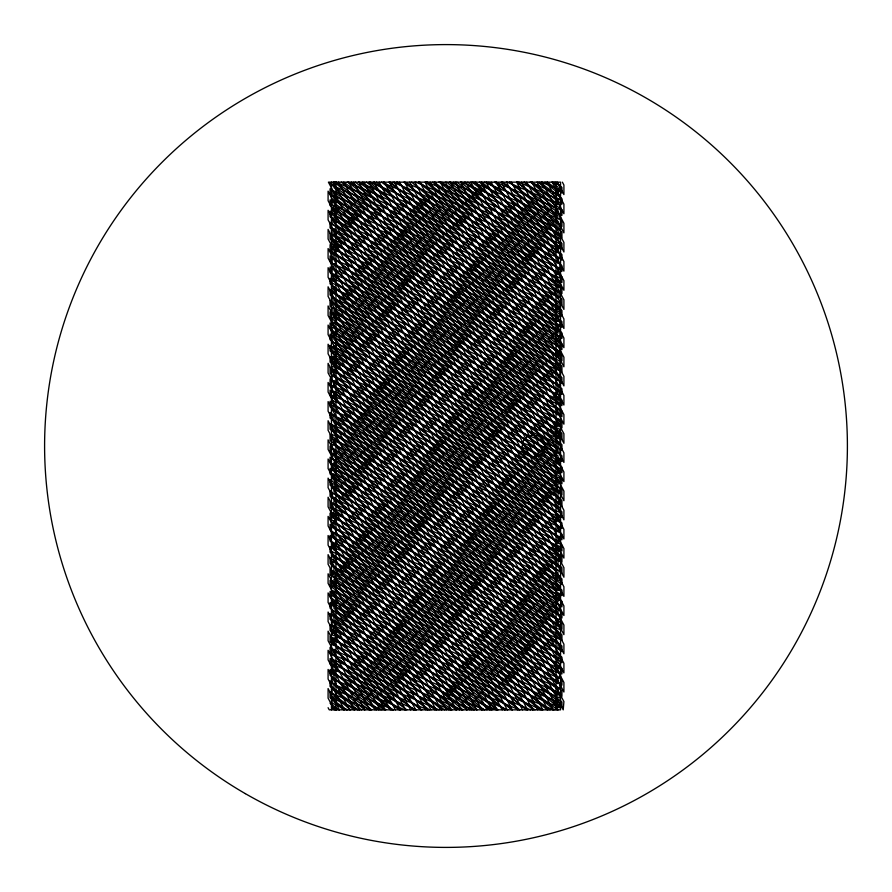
<?xml version="1.0" encoding="UTF-8"?>
<svg xmlns="http://www.w3.org/2000/svg" width="892" height="892" viewBox="0 0 892 892"><rect width="100%" height="100%" fill="white"/><g stroke="black" fill="none" stroke-linecap="round" stroke-linejoin="round"><path stroke-width="1.34" d="M347.256 182.146L559.975 273.075L559.975 277.958L335.827 182.146L332.025 185.402L559.975 282.842L559.975 287.726L332.025 190.286L332.025 195.17L559.975 292.609L559.975 297.493L332.025 200.053L332.025 204.937L559.975 302.377L559.975 307.272L332.025 209.821L332.025 214.704L559.975 312.155L559.975 317.039L332.025 219.588L332.025 224.472L559.975 321.923L559.975 326.807L332.025 229.355L332.025 234.239L559.975 331.69L559.975 336.574L332.025 239.134L332.025 244.018L559.975 341.458L559.975 346.341L332.025 248.901L332.025 253.785L559.975 351.225L559.975 356.109L332.025 258.669L332.025 263.553L559.975 360.992L559.975 365.876L332.025 268.436L332.025 273.32L559.975 370.76L559.975 375.643L332.025 278.204L332.025 283.087L559.975 380.527L559.975 385.411L332.025 287.971L332.025 292.855L559.975 390.295L559.975 395.189L332.025 297.738L332.025 302.622L559.975 400.073L559.975 404.957L332.025 307.506L332.025 312.39L559.975 409.841L559.975 414.724L332.025 317.273L332.025 322.157L559.975 419.608L559.975 424.492L332.025 327.052L332.025 331.935L559.975 429.375L559.975 434.259L332.025 336.819L332.025 341.703L559.975 439.143L559.975 444.026L332.025 346.587L332.025 351.47L559.975 448.91L559.975 453.794L332.025 356.354L332.025 361.238L559.975 458.678L559.975 463.561L332.025 366.121L332.025 371.005L559.975 468.445L559.975 473.329L332.025 375.889L332.025 380.772L559.975 478.212L559.975 483.107L332.025 385.656L332.025 390.54L559.975 487.991L559.975 492.875L332.025 395.424L332.025 400.307L559.975 497.758L559.975 502.642L332.025 405.191L332.025 410.075L559.975 507.526L559.975 512.409L332.025 414.97L332.025 419.853L559.975 517.293L559.975 522.177L332.025 424.737L332.025 429.621L559.975 527.06L559.975 531.944L332.025 434.504L332.025 439.388L559.975 536.828L559.975 541.712L332.025 444.272L332.025 449.155L559.975 546.595L559.975 551.479L332.025 454.039L332.025 458.923L559.975 556.363L559.975 561.246L332.025 463.807L332.025 468.69L559.975 566.13L559.975 571.025L332.025 473.574L332.025 478.458L559.975 575.909L559.975 580.792L332.025 483.341L332.025 488.225L559.975 585.676L559.975 590.56L332.025 493.109L332.025 497.992L559.975 595.443L559.975 600.327L332.025 502.887L332.025 507.771L559.975 605.211L559.975 610.095L332.025 512.655L332.025 517.538L559.975 614.978L559.975 619.862L332.025 522.422L332.025 527.306L559.975 624.746L559.975 629.629L332.025 532.189L332.025 537.073L559.975 634.513L559.975 639.397L332.025 541.957L332.025 546.841L559.975 644.28L559.975 649.164L332.025 551.724L332.025 556.608L559.975 654.048L559.975 658.943L332.025 561.492L332.025 566.375L559.975 663.826L559.975 668.71L332.025 571.259L332.025 576.143L559.975 673.594L559.975 678.477L332.025 581.027L332.025 585.91L559.975 683.361L559.975 688.245L332.025 590.794L332.025 595.689L559.975 693.129L559.975 698.012L332.025 600.572L332.025 605.456L559.975 702.896L559.975 707.78L332.025 610.34L332.025 615.224L553.408 709.854M552.917 182.146L559.975 185.157L559.975 190.041L541.5 182.146M530.071 182.146L559.975 194.924L559.975 199.808L518.642 182.146M507.213 182.146L559.975 204.692L559.975 209.575L495.796 182.146M484.367 182.146L559.975 214.459L559.975 219.354L472.938 182.146M461.51 182.146L559.975 224.238L559.975 229.121L450.092 182.146M438.663 182.146L559.975 234.005L559.975 238.889L427.235 182.146M415.806 182.146L559.975 243.772L559.975 248.656L404.377 182.146M392.959 182.146L559.975 253.54L559.975 258.424L381.531 182.146L561.938 316.058L561.938 310.472L388.979 182.146M370.102 182.146L559.975 263.307L559.975 268.191L358.673 182.146M541.979 709.854L332.025 620.107L332.025 624.991L530.562 709.854M507.704 709.854L332.025 634.758L332.025 629.875L519.133 709.854L333.987 555.772L333.987 561.614L512.097 709.854M496.275 709.854L332.025 639.642L332.025 644.526L484.858 709.854M473.429 709.854L332.025 649.409L332.025 654.293L462 709.854M450.572 709.854L332.025 659.177L332.025 664.061L439.154 709.854M427.725 709.854L332.025 668.944L332.025 673.828L416.296 709.854M404.868 709.854L332.025 678.712L332.025 683.606L393.439 709.854M382.021 709.854L332.025 688.49L332.025 693.374L370.593 709.854M359.164 709.854L332.025 698.258L332.025 703.141L347.735 709.854M332.025 708.025L336.317 709.854M554.802 182.146L561.938 187.443L561.938 193.029L547.264 182.146M539.727 182.146L561.938 198.626L561.938 204.212L532.189 182.146M524.652 182.146L561.938 209.81L561.938 215.396L517.115 182.146M509.577 182.146L561.938 220.993L561.938 226.579L502.04 182.146M494.502 182.146L561.938 232.176L561.938 237.763L486.965 182.146M479.428 182.146L561.938 243.36L561.938 248.957L471.89 182.146M464.353 182.146L561.938 254.543L561.938 260.141L456.815 182.146M449.278 182.146L561.938 265.727L561.938 271.324L441.741 182.146M434.203 182.146L561.938 276.91L561.938 282.508L426.666 182.146M419.128 182.146L561.938 288.094L561.938 293.691L411.591 182.146L558.013 303.982L558.013 309.825L404.6 182.146M404.054 182.146L561.938 299.277L561.938 304.874L396.516 182.146M373.904 182.146L561.938 321.655L561.938 327.241L366.367 182.146M351.292 182.146L561.938 338.425L561.938 332.839L358.829 182.146L563.911 567.658L563.911 577.224L353.823 182.146M557.567 709.854L330.062 541.076L330.062 535.479L561.938 707.512L561.938 701.926L330.062 529.881L330.062 524.295L561.938 696.329L561.938 690.742L330.062 518.698L330.062 513.112L561.938 685.145L561.938 679.548L330.062 507.515L330.062 501.928L561.938 673.962L561.938 668.364L330.062 496.331L330.062 490.745L561.938 662.778L561.938 657.181L330.062 485.148L330.062 479.562L561.938 651.595L561.938 645.998L330.062 473.964L330.062 468.367L561.938 640.411L561.938 634.814L330.062 462.781L330.062 457.183L561.938 629.228L561.938 623.631L330.062 451.597L330.062 446L561.938 618.033L561.938 612.447L330.062 440.414L330.062 434.817L561.938 606.85L561.938 601.264L330.062 429.23L330.062 423.633L561.938 595.666L561.938 590.08L330.062 418.047L330.062 412.45L561.938 584.483L561.938 578.897L330.062 406.852L330.062 401.266L561.938 573.3L561.938 567.713L330.062 395.669L330.062 390.083L561.938 562.116L561.938 556.53L330.062 384.485L330.062 378.899L561.938 550.933L561.938 545.335L330.062 373.302L330.062 367.716L561.938 539.749L561.938 534.152L330.062 362.119L330.062 356.532L561.938 528.566L561.938 522.968L330.062 350.935L330.062 345.338L561.938 517.382L561.938 511.785L330.062 339.752L330.062 334.154L561.938 506.199L561.938 500.602L330.062 328.568L330.062 322.971L561.938 495.015L561.938 489.418L330.062 317.385L330.062 311.787L561.938 483.821L561.938 478.235L330.062 306.201L330.062 300.604L561.938 472.637L561.938 467.051L330.062 295.018L330.062 289.421L561.938 461.454L561.938 455.868L330.062 283.823L330.062 278.237L561.938 450.27L561.938 444.684L330.062 272.64L330.062 267.054L561.938 439.087L561.938 433.501L330.062 261.456L330.062 255.87L561.938 427.904L561.938 422.306L330.062 250.273L330.062 244.687L561.938 416.72L561.938 411.123L330.062 239.089L330.062 233.503L561.938 405.537L561.938 399.939L330.062 227.906L330.062 222.309L561.938 394.353L561.938 388.756L330.062 216.723L330.062 211.125L561.938 383.17L561.938 377.572L330.062 205.539L330.062 199.942L561.938 371.986L561.938 366.389L330.062 194.356L330.062 188.758L561.938 360.792L561.938 355.206L330.062 183.172L336.217 182.146L561.938 349.608L561.938 344.022L343.755 182.146L563.911 596.358L563.911 586.791L348.727 182.146M550.029 709.854L330.062 546.662L330.062 552.26L542.492 709.854M534.955 709.854L330.062 557.846L330.062 563.443L527.417 709.854M519.88 709.854L330.062 569.029L330.062 574.626L512.331 709.854L328.089 363.345L328.089 372.901L507.269 709.854M504.794 709.854L330.062 580.213L330.062 585.81L497.257 709.854M489.719 709.854L330.062 591.396L330.062 596.993L482.182 709.854M474.644 709.854L330.062 602.591L330.062 608.177L467.107 709.854M459.57 709.854L330.062 613.774L330.062 619.36L452.032 709.854M444.495 709.854L330.062 624.957L330.062 630.544L436.957 709.854M429.42 709.854L330.062 636.141L330.062 641.727L421.883 709.854M414.345 709.854L330.062 647.324L330.062 652.911L406.808 709.854L333.987 649.264L333.987 655.107L399.772 709.854M399.27 709.854L330.062 658.508L330.062 664.105L391.733 709.854M384.196 709.854L330.062 669.691L330.062 675.289L376.658 709.854M369.121 709.854L330.062 680.875L330.062 686.472L361.583 709.854M354.046 709.854L330.062 692.058L330.062 697.656L346.509 709.854M330.062 703.242L338.971 709.854M552.037 182.146L558.013 187.119L558.013 192.962L545.012 182.146M537.999 182.146L558.013 198.805L558.013 204.647L530.974 182.146M523.95 182.146L558.013 210.49L558.013 216.332L516.936 182.146M509.912 182.146L558.013 222.175L558.013 228.017L502.887 182.146M495.874 182.146L558.013 233.86L558.013 239.703L488.849 182.146M481.825 182.146L558.013 245.545L558.013 251.388L474.812 182.146M467.787 182.146L558.013 257.242L558.013 263.084L460.763 182.146M453.749 182.146L558.013 268.927L558.013 274.769L446.725 182.146M439.711 182.146L558.013 280.612L558.013 286.455L432.687 182.146M425.662 182.146L558.013 292.297L558.013 298.14L418.649 182.146M397.587 182.146L558.013 315.668L558.013 321.51L390.562 182.146M383.538 182.146L558.013 327.353L558.013 333.195L376.524 182.146M369.5 182.146L558.013 339.038L558.013 344.881L362.475 182.146M355.462 182.146L558.013 350.723L558.013 356.577L348.438 182.146M341.413 182.146L558.013 362.42L558.013 368.262L334.4 182.146L333.987 187.643L558.013 374.105L558.013 379.947L333.987 193.486L333.987 199.329L558.013 385.79L558.013 391.633L333.987 205.171L333.987 211.014L558.013 397.475L558.013 403.318L333.987 216.856L333.987 222.699L558.013 409.16L558.013 415.003L333.987 228.553L333.987 234.395L558.013 420.846L558.013 426.688L333.987 240.238L333.987 246.08L558.013 432.531L558.013 438.373L333.987 251.923L333.987 257.766L558.013 444.216L558.013 450.059L333.987 263.608L333.987 269.451L558.013 455.912L558.013 461.755L333.987 275.293L333.987 281.136L558.013 467.598L558.013 473.44L333.987 286.979L333.987 292.821L558.013 479.283L558.013 485.125L333.987 298.664L333.987 304.507L558.013 490.968L558.013 496.811L333.987 310.349L333.987 316.192L558.013 502.653L558.013 508.496L333.987 322.034L333.987 327.888L558.013 514.338L558.013 520.181L333.987 333.731L333.987 339.573L558.013 526.024L558.013 531.866L333.987 345.416L333.987 351.258L558.013 537.709L558.013 543.551L333.987 357.101L333.987 362.944L558.013 549.394L558.013 555.248L333.987 368.786L333.987 374.629L558.013 561.09L558.013 566.933L333.987 380.471L333.987 386.314L558.013 572.776L558.013 578.618L333.987 392.157L333.987 397.999L558.013 584.461L558.013 590.303L333.987 403.842L333.987 409.684L558.013 596.146L558.013 601.988L333.987 415.527L333.987 421.37L558.013 607.831L558.013 613.674L333.987 427.223L333.987 433.066L558.013 619.516L558.013 625.359L333.987 438.909L333.987 444.751L558.013 631.202L558.013 637.044L333.987 450.594L333.987 456.436L558.013 642.887L558.013 648.729L333.987 462.279L333.987 468.122L558.013 654.583L558.013 660.426L333.987 473.964L333.987 479.807L558.013 666.268L558.013 672.111L333.987 485.649L333.987 491.492L558.013 677.953L558.013 683.796L333.987 497.335L333.987 503.177L558.013 689.639L558.013 695.481L333.987 509.02L333.987 514.862L558.013 701.324L558.013 707.166L333.987 520.705L333.987 526.559L554.222 709.854M547.209 709.854L333.987 532.401L333.987 538.244L540.184 709.854M533.16 709.854L333.987 544.087L333.987 549.929L526.146 709.854M505.084 709.854L333.987 567.457L333.987 573.3L498.059 709.854M491.035 709.854L333.987 579.142L333.987 584.985L484.022 709.854M476.997 709.854L333.987 590.827L333.987 596.67L469.972 709.854M462.959 709.854L333.987 602.513L333.987 608.355L455.935 709.854M448.91 709.854L333.987 614.198L333.987 620.04L441.897 709.854M434.872 709.854L333.987 625.894L333.987 631.737L427.859 709.854M413.81 709.854L333.987 643.422L333.987 637.579L420.834 709.854L328.089 535.523L328.089 545.09L415.705 709.854M392.748 709.854L333.987 660.95L333.987 666.792L385.734 709.854M378.71 709.854L333.987 672.635L333.987 678.477L371.685 709.854M364.672 709.854L333.987 684.32L333.987 690.163L357.647 709.854M350.623 709.854L333.987 696.005L333.987 701.848L343.61 709.854M333.987 707.691L336.585 709.854M562.373 182.146L563.911 185.034L563.911 194.59L557.288 182.146M552.204 182.146L563.911 204.156L563.911 213.723L547.108 182.146M542.024 182.146L563.911 223.29L563.911 232.857L536.939 182.146M531.855 182.146L563.911 242.423L563.911 251.99L526.771 182.146M521.675 182.146L563.911 261.557L563.911 271.123L516.591 182.146M511.506 182.146L563.911 280.69L563.911 290.257L506.422 182.146M501.337 182.146L563.911 299.812L563.911 309.379L496.242 182.146M491.157 182.146L563.911 318.946L563.911 328.512L486.073 182.146M480.989 182.146L563.911 338.079L563.911 347.646L475.904 182.146M470.809 182.146L563.911 357.213L563.911 366.779L465.724 182.146M460.64 182.146L563.911 376.346L563.911 385.913L455.556 182.146M450.471 182.146L563.911 395.479L563.911 405.035L445.376 182.146M440.291 182.146L563.911 414.602L563.911 424.168L435.207 182.146M430.122 182.146L563.911 433.735L563.911 443.302L425.027 182.146M419.942 182.146L563.911 452.868L563.911 462.435L414.858 182.146M409.774 182.146L563.911 472.002L563.911 481.568L404.689 182.146M399.594 182.146L563.911 491.135L563.911 500.702L394.509 182.146M389.425 182.146L563.911 510.257L563.911 519.824L384.34 182.146M379.256 182.146L563.911 529.391L563.911 538.958L374.161 182.146M369.076 182.146L563.911 548.524L563.911 558.091L363.992 182.146M338.559 182.146L563.911 605.924L563.911 615.48L333.474 182.146M558.136 709.854L328.089 277.245L328.089 267.678L563.22 709.854L563.911 701.58L328.089 258.123L328.089 248.556L563.911 692.014L563.911 682.447L328.089 238.989L328.089 229.422L563.911 672.88L563.911 663.313L328.089 219.856L328.089 210.289L563.911 653.747L563.911 644.18L328.089 200.722L328.089 191.156L563.911 634.613L563.911 625.047L328.39 182.146L560.555 182.146L560.555 709.854L329.237 709.854L328.089 707.702M553.051 709.854L328.089 286.811L328.089 296.378L547.967 709.854M542.882 709.854L328.089 305.945L328.089 315.512L537.787 709.854M532.702 709.854L328.089 325.078L328.089 334.645L527.618 709.854M522.534 709.854L328.089 344.212L328.089 353.778L517.449 709.854M502.185 709.854L328.089 382.467L328.089 392.034L497.1 709.854M492.016 709.854L328.089 401.601L328.089 411.167L486.921 709.854M481.836 709.854L328.089 420.734L328.089 430.301L476.752 709.854M471.667 709.854L328.089 439.868L328.089 449.434L466.583 709.854M461.487 709.854L328.089 459.001L328.089 468.568L456.403 709.854M451.319 709.854L328.089 478.123L328.089 487.69L446.234 709.854M441.15 709.854L328.089 497.257L328.089 506.823L436.054 709.854M430.97 709.854L328.089 516.39L328.089 525.957L425.885 709.854M410.621 709.854L328.089 554.657L328.089 564.223L405.537 709.854M400.452 709.854L328.089 573.79L328.089 583.346L395.368 709.854M390.272 709.854L328.089 592.912L328.089 602.479L385.188 709.854M380.103 709.854L328.089 612.046L328.089 621.612L375.019 709.854M369.935 709.854L328.089 631.179L328.089 640.746L364.839 709.854M359.755 709.854L328.089 650.313L328.089 659.879L354.67 709.854M349.586 709.854L328.089 669.446L328.089 679.013L344.502 709.854M339.406 709.854L328.089 688.568L328.089 698.135L334.322 709.854M556.05 182.146L556.05 709.854M335.95 182.146L335.95 709.854M331.445 182.146L331.445 709.854M522.411 445.666C521.318 460.004 545.057 460.729 544.856 446.368C545.993 431.984 522.166 431.26 522.411 445.666M245.3 793.624A401.4 401.4 0 0 0 847.4 446A401.4 401.4 0 0 0 245.3 98.376A401.4 401.4 0 0 0 245.3 793.624"/></g></svg>
